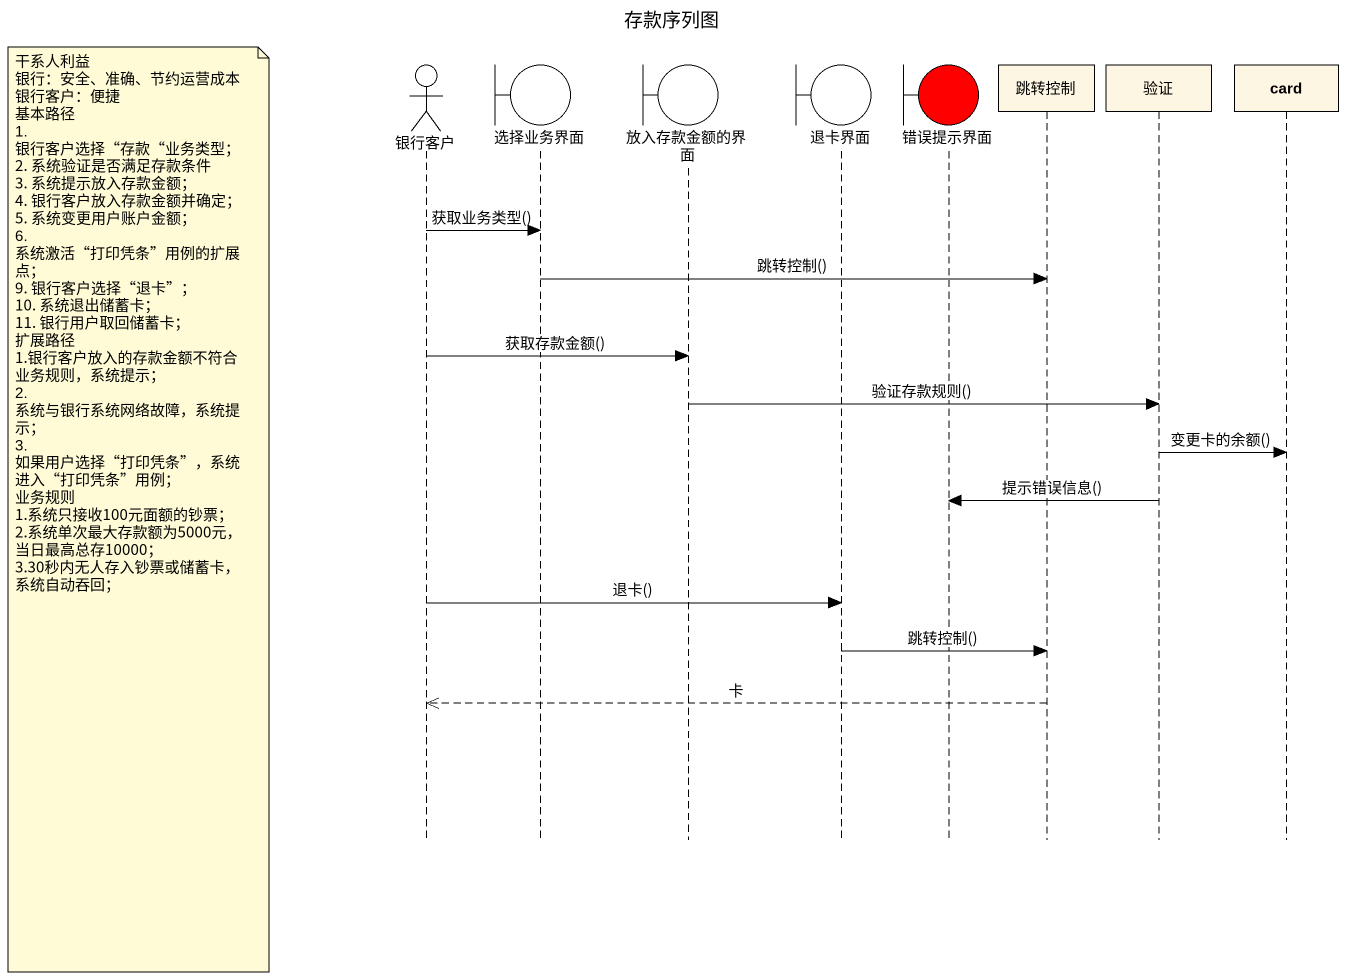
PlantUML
@startuml
title 存款序列图
hide footbox
actor 银行客户
boundary 选择业务界面
boundary 放入存款金额的界面
boundary 退卡界面
boundary 错误提示界面 #FF0000
participant 跳转控制
participant 验证
participant "card" as card_

银行客户 -> 选择业务界面 : 获取业务类型()
选择业务界面 -> 跳转控制 : 跳转控制()
银行客户 -> 放入存款金额的界面 : 获取存款金额()
放入存款金额的界面 -> 验证 : 验证存款规则()
验证 -> card_ : 变更卡的余额()
验证 -> 错误提示界面 : 提示错误信息()
note left of 银行客户
  干系人利益
  银行：安全、准确、节约运营成本
  银行客户：便捷
  基本路径
  1. 银行客户选择“存款“业务类型；
  2. 系统验证是否满足存款条件
  3. 系统提示放入存款金额；
  4. 银行客户放入存款金额并确定；
  5. 系统变更用户账户金额；
  6. 系统激活“打印凭条”用例的扩展点；
  9. 银行客户选择“退卡”；
  10. 系统退出储蓄卡；
  11. 银行用户取回储蓄卡；
  扩展路径
  1.银行客户放入的存款金额不符合业务规则，系统提示；
  2. 系统与银行系统网络故障，系统提示；
  3. 如果用户选择“打印凭条”，系统进入“打印凭条”用例；
  业务规则
  1.系统只接收100元面额的钞票；
  2.系统单次最大存款额为5000元，当日最高总存10000；
  3.30秒内无人存入钞票或储蓄卡，系统自动吞回；
end note
银行客户 -> 退卡界面 : 退卡()
退卡界面 -> 跳转控制 : 跳转控制()
跳转控制 -->> 银行客户 : 卡
@enduml
